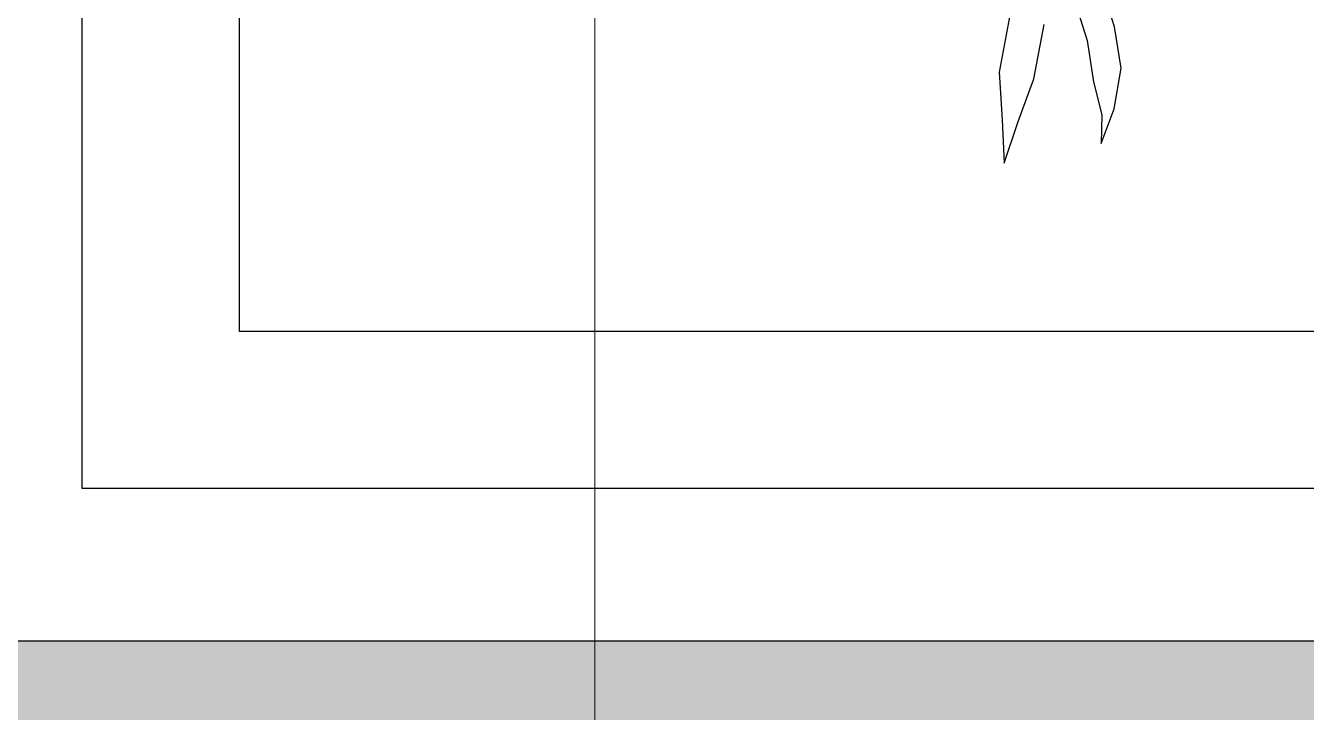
# Model space of a CAD drawing. Header units: metres. Extents: x -22 to 564, y 0 to 143.
# Drawn here: x 133.7996 to 134.2068, y 34.5023 to 34.7206 of the extents above; entities that cross this region are included whole.
import ezdxf
from ezdxf.enums import TextEntityAlignment as Align

# ---------------------------------------------------------------- set-up
doc = ezdxf.new("R2010")
doc.units = ezdxf.units.M
doc.linetypes.add('EJES630', pattern=[6.3, 5.5, -0.4, 0, -0.4])
doc.layers.add('EJES', color=11, linetype='EJES630', lineweight=0)
for name, color, linetype in [('XREF 1N NEURO-ONCOLOGIA$0$-CG-M-WALL', 7, 'Continuous'), ('XREF 1N NEURO-ONCOLOGIA$0$COLUMNAS', 6, 'Continuous'), ('XREF 1N NEURO-ONCOLOGIA$0$Mobiliario Fijo', 40, 'Continuous'), ('XREF 1N NEURO-ONCOLOGIA$0$TEX-MOB', 4, 'Continuous')]:
    doc.layers.add(name, color=color, linetype=linetype)
doc.styles.add('XREF 1N NEURO-ONCOLOGIA$0$HANDLET', font='romans.shx')

# ---------------------------------------------------------------- blocks, each defined once
blk = doc.blocks.new('XREF 1N NEURO-ONCOLOGIA$0$C-1')
at = {"layer": 'XREF 1N NEURO-ONCOLOGIA$0$-CG-M-WALL', "true_color": 0x636466}
h = blk.add_hatch(color=251, dxfattribs=at)
h.dxf.hatch_style = 1
h.paths.add_polyline_path([(-0.5, -0.5), (-0.5, 0.5), (0.5, 0.5), (0.5, -0.5)])
blk.add_lwpolyline([(-0.5, -0.5), (-0.5, 0.5), (0.5, 0.5), (0.5, -0.5)], close=True)
blk = doc.blocks.new('XREF 1N NEURO-ONCOLOGIA$0$PLANTA CIRCULAR-02')
at = {"color": 72}
for p, q in [((0.21631, 0.3323), (0.21748, 0.35824)), ((0.21748, 0.35824), (0.22556, 0.33403)), ((0.27543, 0.34651), (0.28313, 0.32582)), ((0.27581, 0.32946), (0.27543, 0.34651)), ((0.21445, 0.30396), (0.21631, 0.3323)), ((0.22556, 0.33403), (0.23523, 0.30784)), ((0.27089, 0.30973), (0.27581, 0.32946)), ((0.28313, 0.32582), (0.28732, 0.30156)), ((0.23523, 0.30784), (0.24129, 0.27534)), ((0.26698, 0.28504), (0.27089, 0.30973)), ((0.23008, 0.22031), (0.21445, 0.30396)), ((0.28732, 0.30156), (0.2834, 0.27687)), ((0.25875, 0.25907), (0.26698, 0.28504)), ((0.2834, 0.27687), (0.27518, 0.2509))]:
    blk.add_line(p, q, dxfattribs=at)
blk = doc.blocks.new('XREF 1N NEURO-ONCOLOGIA')
at = {"layer": 'XREF 1N NEURO-ONCOLOGIA$0$Mobiliario Fijo', "transparency": 33554687}
for points in [[(1.12243, 10.59933), (1.12243, 10.04933), (1.67243, 10.04933), (1.67243, 10.59933)], [(1.17243, 10.54933), (1.17243, 10.09933), (1.62243, 10.09933), (1.62243, 10.54933)]]:
    blk.add_lwpolyline(points, close=True, dxfattribs=at)
at = {"color": 2, "xscale": -0.5320720665645394, "yscale": 0.5320720665645394, "zscale": 0.5320720665645394, "rotation": 90}
blk.add_blockref('XREF 1N NEURO-ONCOLOGIA$0$PLANTA CIRCULAR-02', (1.4164, 10.42182), dxfattribs=at)
at = {"layer": 'XREF 1N NEURO-ONCOLOGIA$0$COLUMNAS'}
blk.add_blockref('XREF 1N NEURO-ONCOLOGIA$0$C-1', (0.57393, 10.43765, 0), dxfattribs=at)
at = {"layer": 'XREF 1N NEURO-ONCOLOGIA$0$TEX-MOB', "style": 'XREF 1N NEURO-ONCOLOGIA$0$HANDLET'}
for p in [(1.70002, 4.58473, 0), (1.70735, 2.01378, 0)]:
    blk.add_attdef('234', text='', height=0.075, rotation=180, dxfattribs=at).set_placement(p, align=Align.MIDDLE_CENTER)

msp = doc.modelspace()

# ---------------------------------------------------------------- block references
at = {"rotation": 90}
msp.add_blockref('XREF 1N NEURO-ONCOLOGIA', (144.41686, 33.45112), dxfattribs=at)

# ---------------------------------------------------------------- next in the draw order: linework, layer by layer
at = {"layer": 'EJES'}
msp.add_line((133.98071, 33.16788), (133.97943, 58.54999), dxfattribs=at)

doc.saveas('drawing.dxf')
